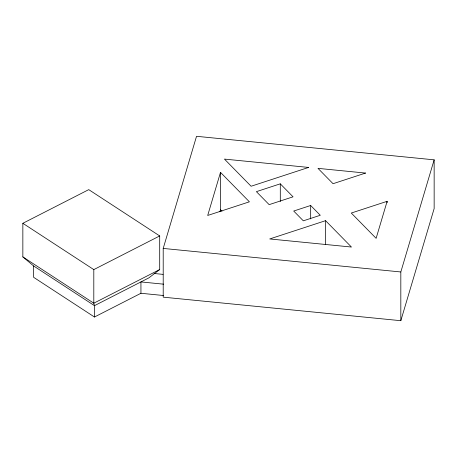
<?xml version="1.0" encoding="UTF-8"?>
<svg xmlns="http://www.w3.org/2000/svg" width="457" height="457" viewBox="0 0 457 457"><rect width="100%" height="100%" fill="white"/><g stroke="black" fill="none" stroke-linecap="round" stroke-linejoin="round"><path stroke-width="0.69" d="M163.206 248.425L196.533 136.3L434.15 159.841L434.15 208.575L400.823 320.7L163.206 297.159L163.206 248.425L400.823 271.966L434.15 159.841M220.503 172.369L207.695 215.458L249.402 201.817L220.503 172.369L220.503 209.757L219.891 211.808M387.125 201.32L376.122 238.343L351.29 213.042L387.125 201.32L387.125 202.731M159.699 269.55L148.925 277.845L94.468 305.664L33.624 265.957L22.85 256.897L22.85 223.296L88.744 189.638L159.699 235.943L159.699 269.55L93.805 303.202L22.85 256.897M22.85 223.296L93.805 269.601L159.699 235.943M33.624 265.957L33.624 277.308L94.468 317.015L140.939 293.274L163.686 295.53M280.295 183.828L256.4 191.649L269.15 204.639L293.051 196.824L280.295 183.828L280.295 201.463M310.669 205.49L293.708 211.037L303.317 220.828L320.277 215.276L310.669 205.49L310.669 218.892M325.573 220.674L269.716 238.948L351.45 247.043L325.573 220.674L325.573 244.661M154.009 273.48L163.029 274.371M163.686 284.18L140.939 281.929L140.939 293.274M220.503 209.757L221.999 211.283M400.823 271.966L400.823 320.7M94.468 317.015L94.468 305.664L93.805 303.202L93.805 269.601M308.612 167.433L251.099 186.245L224.45 159.093L308.612 167.433M365.537 173.072L333.044 183.703L317.986 168.359L365.537 173.072"/></g></svg>
